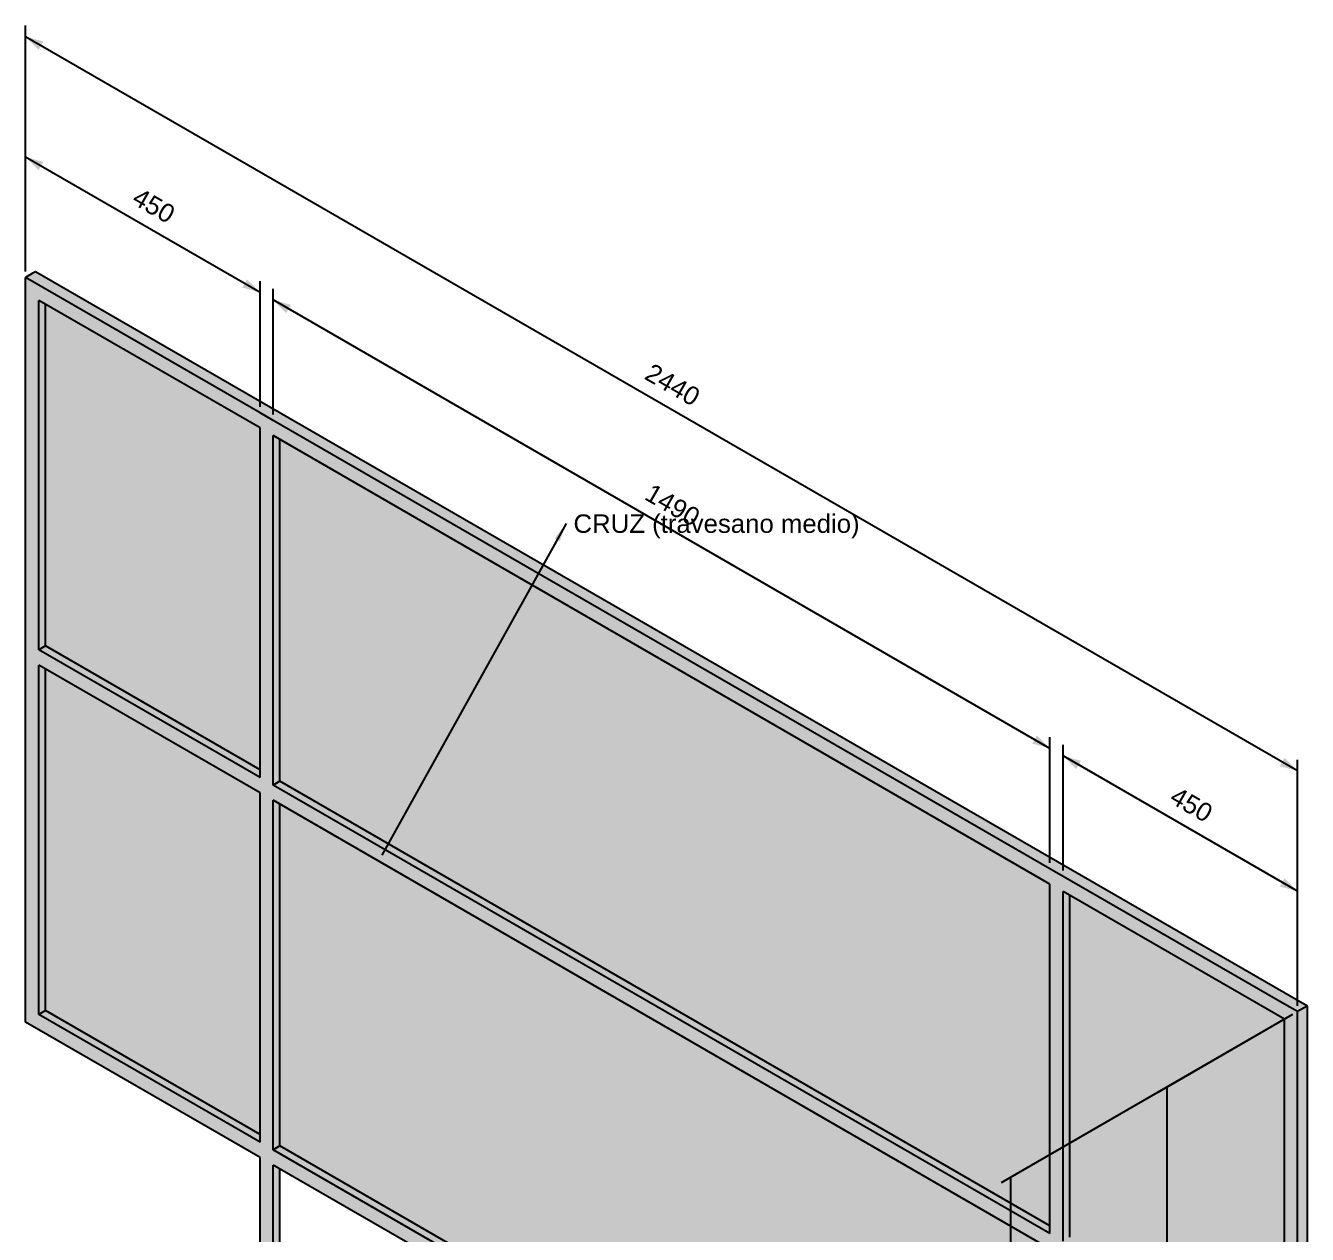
# Model space of a CAD drawing. Header units: millimetres. Extents: x -608 to 7350, y -13388 to 3808.
# Drawn here: x 2561 to 4300, y -5581 to -3941 of the extents above; entities that cross this region are included whole.
import ezdxf
from ezdxf.enums import TextEntityAlignment as Align

# ---------------------------------------------------------------- set-up
doc = ezdxf.new("R2010")
doc.units = ezdxf.units.MM
doc.header["$LTSCALE"] = 10
for name, color, linetype in [('01_MADERA', 4, 'Continuous'), ('03_COTAS', 2, 'Continuous'), ('04_TEXTO', 7, 'Continuous'), ('05_PANEL', 5, 'Continuous'), ('08_RELLENOS', 9, 'Continuous')]:
    doc.layers.add(name, color=color, linetype=linetype)
doc.styles.add('PLANO', font='arial.ttf')
doc.dimstyles.new('COTAS_1_10', dxfattribs={"dimtxt": 25, "dimasz": 25, "dimexe": 15, "dimexo": 10, "dimgap": 8, "dimtad": 1, "dimdec": 1, "dimdsep": 46, "dimtxsty": 'PLANO', "dimcen": 2.5, "dimclrd": 256, "dimclre": 256, "dimclrt": 256, "dimazin": 3, "dimtfac": 1, "dimtmove": 0, "dimatfit": 3})

msp = doc.modelspace()

# ---------------------------------------------------------------- hatches: boundary and pattern name
at = {"layer": '03_COTAS'}
for points in [[(2561.437, -3956.142), (2579.114, -3973.819), (2585.585, -3962.612)], [(2561.437, -4119.441), (2579.114, -4137.119), (2585.585, -4125.911)], [(2879.352, -4302.989), (2861.674, -4285.312), (2855.204, -4296.519)], [(2897.312, -4313.359), (2914.99, -4331.036), (2921.46, -4319.829)], [(3950.901, -4921.649), (3933.224, -4903.971), (3926.753, -4915.178)], [(3968.862, -4932.018), (3986.54, -4949.696), (3993.01, -4938.489)], [(4286.777, -4952.267), (4269.099, -4934.59), (4262.629, -4945.797)], [(4286.777, -5115.567), (4269.099, -5097.889), (4262.629, -5109.096)], [(4110, -5380.928), (4103.53, -5405.076), (4116.471, -5405.076)], [(3897.868, -5503.403), (3891.398, -5527.551), (3904.339, -5527.551)]]:
    msp.add_hatch(color=256, dxfattribs=at).paths.add_polyline_path(points)
at = {"layer": '08_RELLENOS', "true_color": 0x2071ac}
msp.add_hatch(color=7, dxfattribs=at).paths.add_polyline_path([(4300, -5271.232), (2574.659, -4275.106), (2570.417, -4277.555), (4295.757, -5273.681)])
at = {"layer": '08_RELLENOS', "true_color": 0xcdb991}
for points in [[(2588.377, -4287.925), (2570.417, -4277.555), (2561.437, -4282.74), (2579.397, -4293.11)], [(2663.366, -4331.22), (2588.377, -4287.925), (2579.397, -4293.11), (2654.386, -4336.404)], [(2738.355, -4374.514), (2663.366, -4331.22), (2654.386, -4336.404), (2729.374, -4379.699)], [(2813.343, -4417.809), (2738.355, -4374.514), (2729.374, -4379.699), (2804.363, -4422.994)], [(2888.332, -4461.104), (2813.343, -4417.809), (2804.363, -4422.994), (2879.352, -4466.289)], [(2906.293, -4471.473), (2888.332, -4461.104), (2879.352, -4466.289), (2897.312, -4476.658)], [(2987.338, -4518.265), (2906.293, -4471.473), (2897.312, -4476.658), (2978.358, -4523.45)], [(3068.383, -4565.056), (2987.338, -4518.265), (2978.358, -4523.45), (3059.403, -4570.241)], [(3149.428, -4611.848), (3068.383, -4565.056), (3059.403, -4570.241), (3140.448, -4617.033)], [(3230.474, -4658.64), (3149.428, -4611.848), (3140.448, -4617.033), (3221.494, -4663.824)], [(3311.519, -4705.431), (3230.474, -4658.64), (3221.494, -4663.824), (3302.539, -4710.616)], [(3392.564, -4752.223), (3311.519, -4705.431), (3302.539, -4710.616), (3383.584, -4757.407)], [(3473.61, -4799.014), (3392.564, -4752.223), (3383.584, -4757.407), (3464.629, -4804.199)], [(2663.366, -4825.976), (2588.377, -4782.681), (2579.397, -4787.866), (2654.386, -4831.161)], [(3554.655, -4845.806), (3473.61, -4799.014), (3464.629, -4804.199), (3545.675, -4850.99)], [(2738.355, -4869.271), (2663.366, -4825.976), (2654.386, -4831.161), (2729.374, -4874.455)], [(3635.7, -4892.597), (3554.655, -4845.806), (3545.675, -4850.99), (3626.72, -4897.782)], [(2813.343, -4912.565), (2738.355, -4869.271), (2729.374, -4874.455), (2804.363, -4917.75)], [(3716.746, -4939.389), (3635.7, -4892.597), (3626.72, -4897.782), (3707.765, -4944.573)], [(2888.332, -4955.86), (2813.343, -4912.565), (2804.363, -4917.75), (2879.352, -4961.045)], [(3797.791, -4986.18), (3716.746, -4939.389), (3707.765, -4944.573), (3788.811, -4991.365)], [(2987.338, -5013.021), (2906.293, -4966.229), (2897.312, -4971.414), (2978.358, -5018.206)], [(3878.836, -5032.972), (3797.791, -4986.18), (3788.811, -4991.365), (3869.856, -5038.157)], [(3068.383, -5059.813), (2987.338, -5013.021), (2978.358, -5018.206), (3059.403, -5064.997)], [(3959.882, -5079.763), (3878.836, -5032.972), (3869.856, -5038.157), (3950.901, -5084.948)], [(3149.428, -5106.604), (3068.383, -5059.813), (3059.403, -5064.997), (3140.448, -5111.789)], [(3977.842, -5090.133), (3959.882, -5079.763), (3950.901, -5084.948), (3968.862, -5095.318)], [(4052.831, -5133.428), (3977.842, -5090.133), (3968.862, -5095.318), (4043.851, -5138.612)], [(3230.474, -5153.396), (3149.428, -5106.604), (3140.448, -5111.789), (3221.494, -5158.58)], [(4127.819, -5176.722), (4052.831, -5133.428), (4043.851, -5138.612), (4118.839, -5181.907)], [(3311.519, -5200.187), (3230.474, -5153.396), (3221.494, -5158.58), (3302.539, -5205.372)], [(4202.808, -5220.017), (4127.819, -5176.722), (4118.839, -5181.907), (4193.828, -5225.202)], [(3392.564, -5246.979), (3311.519, -5200.187), (3302.539, -5205.372), (3383.584, -5252.163)], [(4277.797, -5263.312), (4202.808, -5220.017), (4193.828, -5225.202), (4268.817, -5268.497)], [(3473.61, -5293.77), (3392.564, -5246.979), (3383.584, -5252.163), (3464.629, -5298.955)], [(4295.757, -5273.681), (4277.797, -5263.312), (4268.817, -5268.497), (4286.777, -5278.866)], [(2663.366, -5320.732), (2588.377, -5277.437), (2579.397, -5282.622), (2654.386, -5325.917)], [(3554.655, -5340.562), (3473.61, -5293.77), (3464.629, -5298.955), (3545.675, -5345.747)], [(2738.355, -5364.027), (2663.366, -5320.732), (2654.386, -5325.917), (2729.374, -5369.211)], [(3635.7, -5387.353), (3554.655, -5340.562), (3545.675, -5345.747), (3626.72, -5392.538)], [(2813.343, -5407.321), (2738.355, -5364.027), (2729.374, -5369.211), (2804.363, -5412.506)], [(3716.746, -5434.145), (3635.7, -5387.353), (3626.72, -5392.538), (3707.765, -5439.33)], [(2888.332, -5450.616), (2813.343, -5407.321), (2804.363, -5412.506), (2879.352, -5455.801)], [(3797.791, -5480.936), (3716.746, -5434.145), (3707.765, -5439.33), (3788.811, -5486.121)], [(2987.338, -5507.777), (2906.293, -5460.986), (2897.312, -5466.17), (2978.358, -5512.962)], [(3878.836, -5527.728), (3797.791, -5480.936), (3788.811, -5486.121), (3869.856, -5532.913)], [(3068.383, -5554.569), (2987.338, -5507.777), (2978.358, -5512.962), (3059.403, -5559.753)], [(3959.882, -5574.519), (3878.836, -5527.728), (3869.856, -5532.913), (3950.901, -5579.704)], [(3149.428, -5601.36), (3068.383, -5554.569), (3059.403, -5559.753), (3140.448, -5606.545)]]:
    msp.add_hatch(color=7, dxfattribs=at).paths.add_polyline_path(points)
at = {"layer": '08_RELLENOS', "true_color": 0x8c7e63}
for points in [[(2561.437, -4374.581), (2579.397, -4384.951), (2579.397, -4293.11), (2561.437, -4282.74)], [(2579.397, -4313.849), (2654.386, -4357.143), (2654.386, -4336.404), (2579.397, -4293.11)], [(2654.386, -4357.143), (2729.374, -4400.438), (2729.374, -4379.699), (2654.386, -4336.404)], [(2561.437, -4466.422), (2579.397, -4476.792), (2579.397, -4384.951), (2561.437, -4374.581)], [(2729.374, -4400.438), (2804.363, -4443.733), (2804.363, -4422.994), (2729.374, -4379.699)], [(2804.363, -4443.733), (2879.352, -4487.028), (2879.352, -4466.289), (2804.363, -4422.994)], [(2561.437, -4558.263), (2579.397, -4568.633), (2579.397, -4476.792), (2561.437, -4466.422)], [(2879.352, -4562.331), (2897.312, -4572.701), (2897.312, -4476.658), (2879.352, -4466.289)], [(2897.312, -4497.397), (2978.358, -4544.189), (2978.358, -4523.45), (2897.312, -4476.658)], [(2978.358, -4544.189), (3059.403, -4590.98), (3059.403, -4570.241), (2978.358, -4523.45)], [(2561.437, -4650.104), (2579.397, -4660.474), (2579.397, -4568.633), (2561.437, -4558.263)], [(2879.352, -4658.374), (2897.312, -4668.743), (2897.312, -4572.701), (2879.352, -4562.331)], [(3059.403, -4590.98), (3140.448, -4637.772), (3140.448, -4617.033), (3059.403, -4570.241)], [(3140.448, -4637.772), (3221.494, -4684.563), (3221.494, -4663.824), (3140.448, -4617.033)], [(2561.437, -4741.945), (2579.397, -4752.315), (2579.397, -4660.474), (2561.437, -4650.104)], [(2879.352, -4754.417), (2897.312, -4764.786), (2897.312, -4668.743), (2879.352, -4658.374)], [(3221.494, -4684.563), (3302.539, -4731.355), (3302.539, -4710.616), (3221.494, -4663.824)], [(3302.539, -4731.355), (3383.584, -4778.146), (3383.584, -4757.407), (3302.539, -4710.616)], [(2561.437, -4833.786), (2579.397, -4844.156), (2579.397, -4752.315), (2561.437, -4741.945)], [(2879.352, -4850.459), (2897.312, -4860.829), (2897.312, -4764.786), (2879.352, -4754.417)], [(3383.584, -4778.146), (3464.629, -4824.938), (3464.629, -4804.199), (3383.584, -4757.407)], [(2579.397, -4808.605), (2654.386, -4851.9), (2654.386, -4831.161), (2579.397, -4787.866)], [(3464.629, -4824.938), (3545.675, -4871.729), (3545.675, -4850.99), (3464.629, -4804.199)], [(2654.386, -4851.9), (2729.374, -4895.194), (2729.374, -4874.455), (2654.386, -4831.161)], [(2561.437, -4925.627), (2579.397, -4935.997), (2579.397, -4844.156), (2561.437, -4833.786)], [(2879.352, -4946.502), (2897.312, -4956.872), (2897.312, -4860.829), (2879.352, -4850.459)], [(3545.675, -4871.729), (3626.72, -4918.521), (3626.72, -4897.782), (3545.675, -4850.99)], [(2729.374, -4895.194), (2804.363, -4938.489), (2804.363, -4917.75), (2729.374, -4874.455)], [(3626.72, -4918.521), (3707.765, -4965.313), (3707.765, -4944.573), (3626.72, -4897.782)], [(2804.363, -4938.489), (2879.352, -4981.784), (2879.352, -4961.045), (2804.363, -4917.75)], [(2561.437, -5017.468), (2579.397, -5027.838), (2579.397, -4935.997), (2561.437, -4925.627)], [(2879.352, -5042.545), (2897.312, -5052.914), (2897.312, -4956.872), (2879.352, -4946.502)], [(3707.765, -4965.313), (3788.811, -5012.104), (3788.811, -4991.365), (3707.765, -4944.573)], [(2897.312, -4992.153), (2978.358, -5038.945), (2978.358, -5018.206), (2897.312, -4971.414)], [(3788.811, -5012.104), (3869.856, -5058.896), (3869.856, -5038.157), (3788.811, -4991.365)], [(2561.437, -5109.309), (2579.397, -5119.679), (2579.397, -5027.838), (2561.437, -5017.468)], [(2978.358, -5038.945), (3059.403, -5085.736), (3059.403, -5064.997), (2978.358, -5018.206)], [(3869.856, -5058.896), (3950.901, -5105.687), (3950.901, -5084.948), (3869.856, -5038.157)], [(2879.352, -5138.587), (2897.312, -5148.957), (2897.312, -5052.914), (2879.352, -5042.545)], [(3059.403, -5085.736), (3140.448, -5132.528), (3140.448, -5111.789), (3059.403, -5064.997)], [(3950.901, -5180.991), (3968.862, -5191.36), (3968.862, -5095.318), (3950.901, -5084.948)], [(2561.437, -5201.15), (2579.397, -5211.52), (2579.397, -5119.679), (2561.437, -5109.309)], [(3968.862, -5116.057), (4043.851, -5159.351), (4043.851, -5138.612), (3968.862, -5095.318)], [(3140.448, -5132.528), (3221.494, -5179.319), (3221.494, -5158.58), (3140.448, -5111.789)], [(2879.352, -5234.63), (2897.312, -5245), (2897.312, -5148.957), (2879.352, -5138.587)], [(4043.851, -5159.351), (4118.839, -5202.646), (4118.839, -5181.907), (4043.851, -5138.612)], [(3221.494, -5179.319), (3302.539, -5226.111), (3302.539, -5205.372), (3221.494, -5158.58)], [(3950.901, -5277.033), (3968.862, -5287.403), (3968.862, -5191.36), (3950.901, -5180.991)], [(4118.839, -5202.646), (4193.828, -5245.941), (4193.828, -5225.202), (4118.839, -5181.907)], [(2561.437, -5292.991), (2579.397, -5303.361), (2579.397, -5211.52), (2561.437, -5201.15)], [(3302.539, -5226.111), (3383.584, -5272.902), (3383.584, -5252.163), (3302.539, -5205.372)], [(4193.828, -5245.941), (4268.817, -5289.236), (4268.817, -5268.497), (4193.828, -5225.202)], [(2879.352, -5330.673), (2897.312, -5341.042), (2897.312, -5245), (2879.352, -5234.63)], [(3383.584, -5272.902), (3464.629, -5319.694), (3464.629, -5298.955), (3383.584, -5252.163)], [(2579.397, -5303.361), (2654.386, -5346.656), (2654.386, -5325.917), (2579.397, -5282.622)], [(3950.901, -5373.076), (3968.862, -5383.446), (3968.862, -5287.403), (3950.901, -5277.033)], [(4268.817, -5360.338), (4286.777, -5370.707), (4286.777, -5278.866), (4268.817, -5268.497)], [(3464.629, -5319.694), (3545.675, -5366.486), (3545.675, -5345.747), (3464.629, -5298.955)], [(2654.386, -5346.656), (2729.374, -5389.95), (2729.374, -5369.211), (2654.386, -5325.917)], [(2879.352, -5426.715), (2897.312, -5437.085), (2897.312, -5341.042), (2879.352, -5330.673)], [(3545.675, -5366.486), (3626.72, -5413.277), (3626.72, -5392.538), (3545.675, -5345.747)], [(2729.374, -5389.95), (2804.363, -5433.245), (2804.363, -5412.506), (2729.374, -5369.211)], [(4268.817, -5452.179), (4286.777, -5462.548), (4286.777, -5370.707), (4268.817, -5360.338)], [(3950.901, -5469.119), (3968.862, -5479.488), (3968.862, -5383.446), (3950.901, -5373.076)], [(3626.72, -5413.277), (3707.765, -5460.069), (3707.765, -5439.33), (3626.72, -5392.538)], [(2804.363, -5433.245), (2879.352, -5476.54), (2879.352, -5455.801), (2804.363, -5412.506)], [(2879.352, -5522.758), (2897.312, -5533.128), (2897.312, -5437.085), (2879.352, -5426.715)], [(3707.765, -5460.069), (3788.811, -5506.86), (3788.811, -5486.121), (3707.765, -5439.33)], [(4268.817, -5544.02), (4286.777, -5554.389), (4286.777, -5462.548), (4268.817, -5452.179)], [(2897.312, -5486.909), (2978.358, -5533.701), (2978.358, -5512.962), (2897.312, -5466.17)], [(3950.901, -5565.161), (3968.862, -5575.531), (3968.862, -5479.488), (3950.901, -5469.119)], [(3788.811, -5506.86), (3869.856, -5553.652), (3869.856, -5532.913), (3788.811, -5486.121)], [(2879.352, -5618.801), (2897.312, -5629.17), (2897.312, -5533.128), (2879.352, -5522.758)], [(2978.358, -5533.701), (3059.403, -5580.492), (3059.403, -5559.753), (2978.358, -5512.962)], [(3869.856, -5553.652), (3950.901, -5600.443), (3950.901, -5579.704), (3869.856, -5532.913)], [(4268.817, -5635.861), (4286.777, -5646.23), (4286.777, -5554.389), (4268.817, -5544.02)], [(3059.403, -5580.492), (3140.448, -5627.284), (3140.448, -5606.545), (3059.403, -5559.753)], [(3950.901, -5661.204), (3968.862, -5671.574), (3968.862, -5575.531), (3950.901, -5565.161)]]:
    msp.add_hatch(color=7, dxfattribs=at).paths.add_polyline_path(points)
at = {"layer": '08_RELLENOS', "true_color": 0x164d75}
msp.add_hatch(color=7, dxfattribs=at).paths.add_polyline_path([(2570.417, -5287.807), (4295.757, -6283.932), (4295.757, -5273.681), (2570.417, -4277.555)])
at = {"layer": '08_RELLENOS', "true_color": 0xaa9978}
for points in [[(2579.397, -4384.951), (2588.377, -4379.766), (2588.377, -4287.925), (2579.397, -4293.11)], [(2579.397, -4476.792), (2588.377, -4471.607), (2588.377, -4379.766), (2579.397, -4384.951)], [(2879.352, -4487.028), (2888.332, -4481.843), (2888.332, -4461.104), (2879.352, -4466.289)], [(2579.397, -4568.633), (2588.377, -4563.448), (2588.377, -4471.607), (2579.397, -4476.792)], [(2897.312, -4572.701), (2906.293, -4567.516), (2906.293, -4471.473), (2897.312, -4476.658)], [(2579.397, -4660.474), (2588.377, -4655.289), (2588.377, -4563.448), (2579.397, -4568.633)], [(2897.312, -4668.743), (2906.293, -4663.559), (2906.293, -4567.516), (2897.312, -4572.701)], [(2579.397, -4752.315), (2588.377, -4747.13), (2588.377, -4655.289), (2579.397, -4660.474)], [(2897.312, -4764.786), (2906.293, -4759.601), (2906.293, -4663.559), (2897.312, -4668.743)], [(2579.397, -4844.156), (2588.377, -4838.971), (2588.377, -4747.13), (2579.397, -4752.315)], [(2897.312, -4860.829), (2906.293, -4855.644), (2906.293, -4759.601), (2897.312, -4764.786)], [(2579.397, -4935.997), (2588.377, -4930.812), (2588.377, -4838.971), (2579.397, -4844.156)], [(2897.312, -4956.872), (2906.293, -4951.687), (2906.293, -4855.644), (2897.312, -4860.829)], [(2579.397, -5027.838), (2588.377, -5022.653), (2588.377, -4930.812), (2579.397, -4935.997)], [(2897.312, -5052.914), (2906.293, -5047.729), (2906.293, -4951.687), (2897.312, -4956.872)], [(2879.352, -4981.784), (2888.332, -4976.599), (2888.332, -4955.86), (2879.352, -4961.045)], [(2579.397, -5119.679), (2588.377, -5114.494), (2588.377, -5022.653), (2579.397, -5027.838)], [(2897.312, -5148.957), (2906.293, -5143.772), (2906.293, -5047.729), (2897.312, -5052.914)], [(3950.901, -5105.687), (3959.882, -5100.502), (3959.882, -5079.763), (3950.901, -5084.948)], [(3968.862, -5191.36), (3977.842, -5186.176), (3977.842, -5090.133), (3968.862, -5095.318)], [(2579.397, -5211.52), (2588.377, -5206.335), (2588.377, -5114.494), (2579.397, -5119.679)], [(2897.312, -5245), (2906.293, -5239.815), (2906.293, -5143.772), (2897.312, -5148.957)], [(3968.862, -5287.403), (3977.842, -5282.218), (3977.842, -5186.176), (3968.862, -5191.36)], [(2579.397, -5303.361), (2588.377, -5298.176), (2588.377, -5206.335), (2579.397, -5211.52)], [(2897.312, -5341.042), (2906.293, -5335.857), (2906.293, -5239.815), (2897.312, -5245)], [(4268.817, -5289.236), (4277.797, -5284.051), (4277.797, -5263.312), (4268.817, -5268.497)], [(3968.862, -5383.446), (3977.842, -5378.261), (3977.842, -5282.218), (3968.862, -5287.403)], [(4286.777, -5370.707), (4295.757, -5365.522), (4295.757, -5273.681), (4286.777, -5278.866)], [(2897.312, -5437.085), (2906.293, -5431.9), (2906.293, -5335.857), (2897.312, -5341.042)], [(4286.777, -5462.548), (4295.757, -5457.363), (4295.757, -5365.522), (4286.777, -5370.707)], [(3968.862, -5479.488), (3977.842, -5474.304), (3977.842, -5378.261), (3968.862, -5383.446)], [(2897.312, -5533.128), (2906.293, -5527.943), (2906.293, -5431.9), (2897.312, -5437.085)], [(2879.352, -5476.54), (2888.332, -5471.355), (2888.332, -5450.616), (2879.352, -5455.801)], [(4286.777, -5554.389), (4295.757, -5549.204), (4295.757, -5457.363), (4286.777, -5462.548)], [(3968.862, -5575.531), (3977.842, -5570.346), (3977.842, -5474.304), (3968.862, -5479.488)], [(2897.312, -5629.17), (2906.293, -5623.986), (2906.293, -5527.943), (2897.312, -5533.128)], [(4286.777, -5646.23), (4295.757, -5641.045), (4295.757, -5549.204), (4286.777, -5554.389)], [(3950.901, -5600.443), (3959.882, -5595.258), (3959.882, -5574.519), (3950.901, -5579.704)], [(3968.862, -5671.574), (3977.842, -5666.389), (3977.842, -5570.346), (3968.862, -5575.531)]]:
    msp.add_hatch(color=7, dxfattribs=at).paths.add_polyline_path(points)
at = {"layer": '08_RELLENOS', "true_color": 0x1b5e8f}
msp.add_hatch(color=7, dxfattribs=at).paths.add_polyline_path([(4295.757, -6283.932), (4300, -6281.483), (4300, -5271.232), (4295.757, -5273.681)])

# ---------------------------------------------------------------- linework, layer by layer
at = {"layer": '01_MADERA'}
for p, q in [((2570.417, -4277.555), (2561.437, -4282.74)), ((2579.397, -4293.11), (2561.437, -4282.74)), ((2561.437, -5292.991), (2561.437, -4282.74)), ((2879.352, -4466.289), (2579.397, -4293.11)), ((2579.397, -4787.866), (2579.397, -4313.849)), ((2879.352, -4487.028), (2579.397, -4313.849)), ((2588.377, -4782.681), (2588.377, -4319.033)), ((2897.312, -4476.658), (2879.352, -4466.289)), ((3950.901, -5084.948), (2897.312, -4476.658)), ((2879.352, -4961.045), (2879.352, -4487.028)), ((2897.312, -4971.414), (2897.312, -4497.397)), ((3950.901, -5105.687), (2897.312, -4497.397)), ((2906.293, -4966.229), (2906.293, -4502.582)), ((2588.377, -4782.681), (2579.397, -4787.866)), ((2879.352, -4961.045), (2579.397, -4787.866)), ((2879.352, -4950.675), (2588.377, -4782.681)), ((2579.397, -5282.622), (2579.397, -4808.605)), ((2879.352, -4981.784), (2579.397, -4808.605)), ((2588.377, -5277.437), (2588.377, -4813.79)), ((2906.293, -4966.229), (2897.312, -4971.414)), ((3950.901, -5579.704), (2897.312, -4971.414)), ((3950.901, -5569.335), (2906.293, -4966.229)), ((2879.352, -5455.801), (2879.352, -4981.784)), ((2897.312, -5466.17), (2897.312, -4992.153)), ((3950.901, -5600.443), (2897.312, -4992.153)), ((2906.293, -5460.986), (2906.293, -4997.338)), ((3968.862, -5095.318), (3950.901, -5084.948)), ((3950.901, -5579.704), (3950.901, -5105.687)), ((4268.817, -5268.497), (3968.862, -5095.318)), ((3968.862, -5590.074), (3968.862, -5116.057)), ((4268.817, -5289.236), (3968.862, -5116.057)), ((3977.842, -5584.889), (3977.842, -5121.241)), ((2588.377, -5277.437), (2579.397, -5282.622)), ((2879.352, -5455.801), (2579.397, -5282.622)), ((2879.352, -5445.431), (2588.377, -5277.437)), ((4286.777, -5278.866), (4268.817, -5268.497)), ((4295.757, -5273.681), (4286.777, -5278.866)), ((4286.777, -6289.117), (4286.777, -5278.866)), ((2579.397, -5303.361), (2561.437, -5292.991)), ((4268.817, -5763.253), (4268.817, -5289.236)), ((2879.352, -5476.54), (2579.397, -5303.361)), ((2906.293, -5460.986), (2897.312, -5466.17)), ((3950.901, -6074.46), (2897.312, -5466.17)), ((3950.901, -6064.091), (2906.293, -5460.986)), ((2879.352, -5786.359), (2879.352, -5476.54)), ((2897.312, -5719.611), (2897.312, -5486.909)), ((3950.901, -6095.199), (2897.312, -5486.909)), ((2906.293, -5714.426), (2906.293, -5492.094))]:
    msp.add_line(p, q, dxfattribs=at)
at = {"layer": '03_COTAS'}
for p, q in [((2561.437, -4274.74), (2561.437, -3941.142)), ((4286.777, -4952.267), (2561.437, -3956.142)), ((2561.437, -4274.74), (2561.437, -4104.441)), ((2879.352, -4302.989), (2561.437, -4119.441)), ((2879.352, -4458.289), (2879.352, -4287.989)), ((2897.312, -4468.658), (2897.312, -4298.359)), ((3950.901, -4921.649), (2897.312, -4313.359)), ((3950.901, -5076.948), (3950.901, -4906.649)), ((3968.862, -5087.318), (3968.862, -4917.018)), ((4286.777, -5115.567), (3968.862, -4932.018)), ((4286.777, -5270.866), (4286.777, -4937.267)), ((4286.777, -5270.866), (4286.777, -5100.567)), ((4279.849, -5282.866), (3884.878, -5510.903)), ((4279.849, -5282.866), (4097.01, -5388.428)), ((4110, -5886.054), (4110, -5380.928)), ((3897.868, -6513.654), (3897.868, -5503.403))]:
    msp.add_line(p, q, dxfattribs=at)
at = {"layer": '05_PANEL'}
for p, q in [((2574.659, -4275.106), (2570.417, -4277.555)), ((4300, -5271.232), (2574.659, -4275.106)), ((4300, -5271.232), (4295.757, -5273.681)), ((4300, -6281.483), (4300, -5271.232))]:
    msp.add_line(p, q, dxfattribs=at)

# ---------------------------------------------------------------- texts
at = {"layer": '03_COTAS', "style": 'PLANO'}
for s, p in [('450', (2725.394, -4202.555)), ('2440', (3429.107, -4445.544)), ('1490', (3429.107, -4608.844)), ('450', (4132.819, -5015.132))]:
    msp.add_text(s, height=25, rotation=330, dxfattribs=at).set_placement(p, align=Align.BOTTOM_CENTER)
at = {"layer": '04_TEXTO', "style": 'PLANO'}
msp.add_text('CRUZ (travesano medio)', height=25, dxfattribs=at).set_placement((3304.532, -4616.781), align=Align.MIDDLE_LEFT)

# ---------------------------------------------------------------- leaders
at = {"layer": '04_TEXTO'}
msp.add_leader([(3294.532, -4616.781), (3044.532, -5066.781)], dimstyle='COTAS_1_10', dxfattribs=at)

doc.saveas('drawing.dxf')
